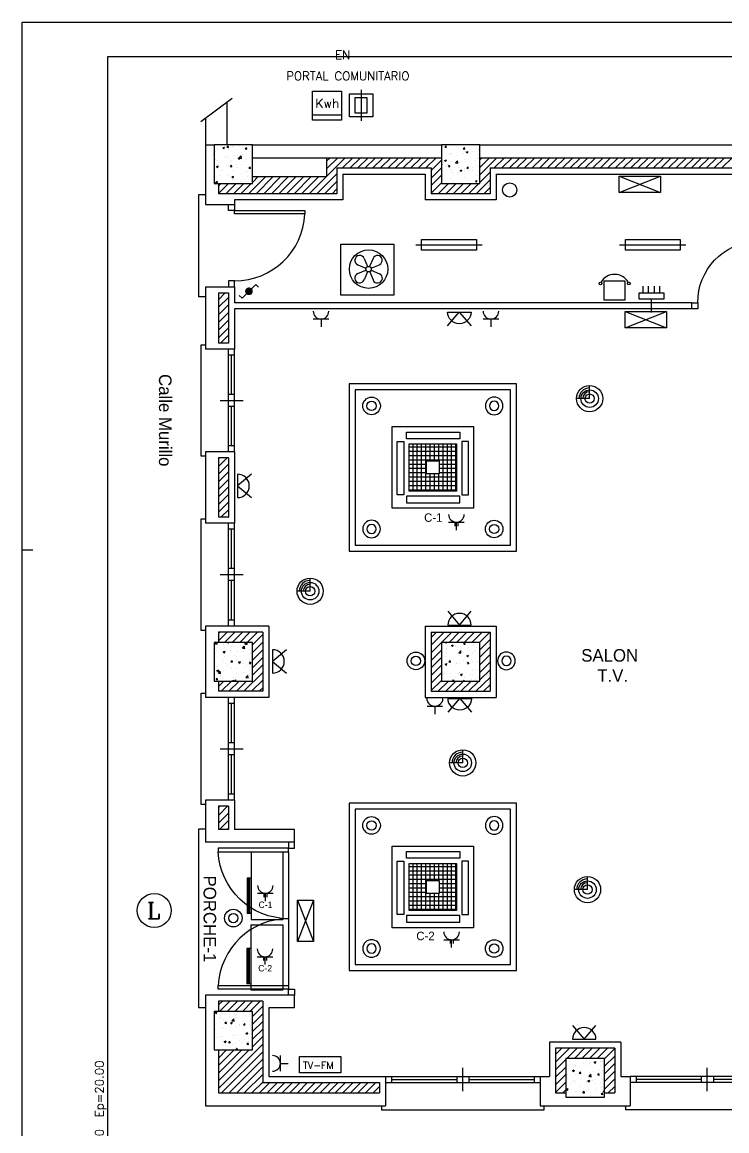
# Model space of a CAD drawing. Extents: x 33.7 to 63.4, y -76.7 to 11.5.
# Drawn here: x 33.68 to 41.89, y -37.01 to -24.09 of the extents above; entities that cross this region are included whole.
import ezdxf
from ezdxf.enums import TextEntityAlignment as Align

# ---------------------------------------------------------------- set-up
doc = ezdxf.new("R2010")
doc.units = 0
doc.header["$LTSCALE"] = 0.375
doc.layers.get('0').update_dxf_attribs({"linetype": 'CONTINUOUS'})
for name, color, linetype in [('AUX', 7, 'CONTINUOUS'), ('CARPINTERIA', 44, 'CONTINUOUS'), ('ESCAYOLA', 2, 'CONTINUOUS'), ('FORMATO', 3, 'CONTINUOUS'), ('INSONORIZACION', 43, 'CONTINUOUS'), ('MUROS', 3, 'CONTINUOUS'), ('PILARES', 2, 'CONTINUOUS'), ('TEXTOS', 2, 'CONTINUOUS')]:
    doc.layers.add(name, color=color, linetype=linetype)
doc.styles.add('ESTANDAR', font='txt')
doc.styles.add('ROMANC8', font='romanc8')
doc.styles.add('SANSSERIF', font='UNIV.SHX')
doc.styles.add('SIMPLEX', font='SIMPLEX', dxfattribs={"width": 0.75, "height": 9.162601})
doc.styles.get("Standard").update_dxf_attribs({"font": 'simplex', "height": 0.1})

# ---------------------------------------------------------------- blocks, each defined once
blk = doc.blocks.new('*X30')
at = {"color": 0}
for p, q in [((151.018, 140.853), (151.438, 141.273)), ((151.219, 141.142), (151.349, 141.273)), ((151.219, 141.231), (151.261, 141.273)), ((151.406, 141.153), (151.526, 141.273)), ((151.495, 141.153), (151.615, 141.273)), ((151.583, 141.153), (151.703, 141.273)), ((151.671, 141.153), (151.791, 141.273)), ((151.76, 141.153), (151.88, 141.273)), ((151.848, 141.153), (151.968, 141.273)), ((151.937, 141.153), (152.057, 141.273)), ((152.025, 141.153), (152.145, 141.273)), ((152.113, 141.153), (152.233, 141.273)), ((152.202, 141.153), (152.322, 141.273)), ((152.29, 141.153), (152.41, 141.273)), ((152.378, 141.153), (152.498, 141.273)), ((152.439, 141.125), (152.559, 141.245)), ((153.009, 141.076), (153.206, 141.273)), ((153.009, 141.164), (153.117, 141.273)), ((153.009, 141.253), (153.029, 141.273)), ((153.174, 141.153), (153.294, 141.273)), ((153.262, 141.153), (153.382, 141.273)), ((153.351, 141.153), (153.471, 141.273)), ((153.439, 141.153), (153.559, 141.273)), ((153.527, 141.153), (153.647, 141.273)), ((153.616, 141.153), (153.736, 141.273)), ((153.704, 141.153), (153.824, 141.273)), ((153.793, 141.153), (153.913, 141.273)), ((153.881, 141.153), (154.001, 141.273)), ((153.969, 141.153), (154.089, 141.273)), ((154.058, 141.153), (154.178, 141.273)), ((154.146, 141.153), (154.266, 141.273)), ((154.235, 141.153), (154.355, 141.273)), ((154.323, 141.153), (154.443, 141.273)), ((154.411, 141.153), (154.531, 141.273)), ((154.5, 141.153), (154.62, 141.273)), ((154.588, 141.153), (154.708, 141.273)), ((154.677, 141.153), (154.797, 141.273)), ((154.765, 141.153), (154.885, 141.273)), ((154.853, 141.153), (154.973, 141.273)), ((154.942, 141.153), (155.062, 141.273)), ((155.03, 141.153), (155.15, 141.273)), ((155.118, 141.153), (155.238, 141.273)), ((155.207, 141.153), (155.327, 141.273)), ((155.295, 141.153), (155.415, 141.273)), ((155.384, 141.153), (155.504, 141.273)), ((155.472, 141.153), (155.592, 141.273)), ((155.56, 141.153), (155.68, 141.273)), ((155.649, 141.153), (155.769, 141.273)), ((155.737, 141.153), (155.857, 141.273)), ((155.826, 141.153), (155.946, 141.273)), ((152.439, 141.036), (152.559, 141.156)), ((150.311, 140.853), (150.511, 141.053)), ((150.359, 140.989), (150.422, 141.053)), ((150.399, 140.853), (150.599, 141.053)), ((150.487, 140.853), (150.687, 141.053)), ((150.576, 140.853), (150.776, 141.053)), ((150.664, 140.853), (150.864, 141.053)), ((150.753, 140.853), (150.953, 141.053)), ((150.841, 140.853), (151.041, 141.053)), ((150.929, 140.853), (151.129, 141.053)), ((151.106, 140.853), (151.339, 141.085)), ((151.195, 140.853), (151.339, 140.997)), ((152.439, 140.948), (152.559, 141.068)), ((152.962, 140.853), (153.129, 141.019)), ((153.009, 140.988), (153.129, 141.108)), ((149.959, 140.855), (150.077, 140.973)), ((149.959, 140.943), (149.989, 140.973)), ((150.046, 140.853), (150.166, 140.973)), ((150.134, 140.853), (150.254, 140.973)), ((150.222, 140.853), (150.342, 140.973)), ((151.283, 140.853), (151.339, 140.909)), ((152.439, 140.86), (152.559, 140.98)), ((152.52, 140.853), (152.64, 140.973)), ((152.609, 140.853), (152.729, 140.973)), ((152.697, 140.853), (152.817, 140.973)), ((152.786, 140.853), (152.906, 140.973)), ((152.874, 140.853), (152.994, 140.973)), ((153.051, 140.853), (153.129, 140.931))]:
    blk.add_line(p, q, dxfattribs=at)
blk = doc.blocks.new('*X29')
at = {"color": 0}
for p, q in [((149.959, 139.617), (150.039, 139.698)), ((149.959, 139.529), (150.079, 139.649)), ((149.959, 139.44), (150.079, 139.56)), ((149.959, 139.352), (150.079, 139.472)), ((149.959, 139.264), (150.079, 139.384)), ((149.959, 139.175), (150.079, 139.295)), ((149.985, 139.113), (150.079, 139.207)), ((150.073, 139.113), (150.079, 139.118)), ((149.959, 137.673), (150.059, 137.773)), ((149.959, 137.761), (149.971, 137.773)), ((149.959, 137.584), (150.079, 137.704)), ((149.959, 137.496), (150.079, 137.616)), ((149.959, 137.407), (150.079, 137.527)), ((149.959, 137.319), (150.079, 137.439)), ((149.959, 137.231), (150.079, 137.351)), ((149.959, 137.142), (150.079, 137.262)), ((149.988, 137.083), (150.079, 137.174)), ((150.076, 137.083), (150.079, 137.085)), ((149.959, 135.64), (150.062, 135.743)), ((149.959, 135.728), (149.974, 135.743)), ((150.03, 135.623), (150.15, 135.743)), ((150.119, 135.623), (150.239, 135.743)), ((150.207, 135.623), (150.327, 135.743)), ((150.296, 135.623), (150.416, 135.743)), ((150.359, 135.598), (150.479, 135.718)), ((150.359, 135.509), (150.479, 135.629)), ((150.359, 135.421), (150.479, 135.541)), ((150.359, 135.332), (150.479, 135.452)), ((150.359, 135.244), (150.479, 135.364)), ((149.959, 135.109), (150.022, 135.173)), ((149.991, 135.053), (150.111, 135.173)), ((150.079, 135.053), (150.199, 135.173)), ((150.168, 135.053), (150.288, 135.173)), ((150.256, 135.053), (150.479, 135.276)), ((150.344, 135.053), (150.479, 135.187)), ((150.433, 135.053), (150.479, 135.099)), ((149.959, 133.607), (150.065, 133.713)), ((149.959, 133.695), (149.977, 133.713)), ((149.959, 133.518), (150.079, 133.638)), ((149.972, 133.443), (150.079, 133.55)), ((150.06, 133.443), (150.079, 133.462)), ((149.959, 131.397), (150.005, 131.443)), ((149.973, 131.323), (150.093, 131.443)), ((150.061, 131.323), (150.181, 131.443)), ((150.15, 131.323), (150.27, 131.443)), ((150.238, 131.323), (150.358, 131.443)), ((150.327, 131.323), (150.447, 131.443)), ((150.359, 131.267), (150.479, 131.387)), ((150.359, 131.178), (150.479, 131.298)), ((150.359, 131.09), (150.479, 131.21)), ((150.359, 131.001), (150.479, 131.121)), ((149.959, 130.425), (150.479, 130.945)), ((150.359, 130.913), (150.479, 131.033)), ((149.959, 130.513), (150.319, 130.873)), ((149.959, 130.601), (150.23, 130.873)), ((149.959, 130.69), (150.142, 130.873)), ((149.959, 130.778), (150.053, 130.873)), ((149.959, 130.867), (149.965, 130.873)), ((149.995, 130.373), (150.479, 130.856)), ((153.889, 130.819), (153.962, 130.893)), ((153.889, 130.731), (154.051, 130.893)), ((154.019, 130.773), (154.139, 130.893)), ((154.108, 130.773), (154.228, 130.893)), ((154.196, 130.773), (154.316, 130.893)), ((154.284, 130.773), (154.404, 130.893)), ((154.373, 130.773), (154.493, 130.893)), ((154.459, 130.77), (154.579, 130.89)), ((154.459, 130.682), (154.579, 130.802)), ((150.084, 130.373), (150.479, 130.768)), ((150.172, 130.373), (150.479, 130.68)), ((153.889, 130.642), (154.009, 130.762)), ((153.889, 130.554), (154.009, 130.674)), ((154.459, 130.594), (154.579, 130.714)), ((150.261, 130.373), (150.479, 130.591)), ((153.889, 130.466), (154.009, 130.586)), ((154.459, 130.505), (154.579, 130.625)), ((154.459, 130.417), (154.579, 130.537)), ((150.349, 130.373), (150.479, 130.503)), ((150.437, 130.373), (150.557, 130.493)), ((150.526, 130.373), (150.646, 130.493)), ((150.614, 130.373), (150.734, 130.493)), ((150.702, 130.373), (150.822, 130.493)), ((150.791, 130.373), (150.911, 130.493)), ((150.879, 130.373), (150.999, 130.493)), ((150.968, 130.373), (151.088, 130.493)), ((151.056, 130.373), (151.176, 130.493)), ((151.144, 130.373), (151.264, 130.493)), ((151.233, 130.373), (151.353, 130.493)), ((151.321, 130.373), (151.441, 130.493)), ((151.41, 130.373), (151.53, 130.493)), ((151.498, 130.373), (151.618, 130.493)), ((151.586, 130.373), (151.706, 130.493)), ((151.675, 130.373), (151.795, 130.493)), ((151.763, 130.373), (151.839, 130.449)), ((153.889, 130.377), (154.009, 130.497)), ((153.973, 130.373), (154.009, 130.409)), ((154.503, 130.373), (154.579, 130.448))]:
    blk.add_line(p, q, dxfattribs=at)
blk = doc.blocks.new('$HO08200007N')
at = {"color": 0}
for p, q in [((0.07, 0), (0.07, 0.82)), ((0.07, 0.82), (0.11, 0.82)), ((0.11, 0.82), (0.11, 0)), ((0, 0), (0.07, 0)), ((0.07, 0), (0.07, -0.07)), ((0.11, 0), (0.07, 0)), ((0.07, -0.07), (0, -0.07))]:
    blk.add_line(p, q, dxfattribs=at)
blk.add_arc((0.068, -0.001), 0.822, 0.0525, 87.0833, dxfattribs=at)
blk = doc.blocks.new('$D108200007N08215000N')
at = {"color": 0}
for p, q in [((0, 0.15), (0, 0.15)), ((1.78, 0.15), (1.78, 0.15)), ((0, 0), (0, 0)), ((1.78, 0), (1.78, 0))]:
    blk.add_line(p, q, dxfattribs=at)
at = {"color": 0, "invisible_edges": 15}
blk.add_3dface([(0, 0), (1.78, 0), (1.78, 0.15), (0, 0.15)], dxfattribs=at)
at = {"color": 0}
blk.add_blockref('$HO08200007N', (0, 0.15), dxfattribs=at)
at = {"color": 0, "xscale": -1}
blk.add_blockref('$HO08200007N', (1.78, 0.15), dxfattribs=at)
blk = doc.blocks.new('*X19')
at = {"color": 0}
for p, q in [((149.945, 141.382), (149.945, 141.382)), ((150.009, 141.387), (150.03, 141.395)), ((150.009, 141.387), (150.024, 141.376)), ((150.024, 141.376), (150.03, 141.394)), ((150.057, 141.395), (150.071, 141.412)), ((150.057, 141.395), (150.075, 141.393)), ((150.075, 141.393), (150.071, 141.412)), ((150.122, 141.402), (150.122, 141.402)), ((150.135, 141.407), (150.135, 141.407)), ((150.21, 141.416), (150.21, 141.416)), ((150.235, 141.391), (150.235, 141.391)), ((150.272, 141.376), (150.287, 141.393)), ((150.272, 141.376), (150.29, 141.374)), ((150.29, 141.374), (150.287, 141.393)), ((152.597, 141.395), (152.612, 141.412)), ((152.597, 141.395), (152.615, 141.393)), ((152.615, 141.393), (152.612, 141.412)), ((152.621, 141.41), (152.621, 141.41)), ((152.813, 141.376), (152.827, 141.393)), ((152.813, 141.376), (152.83, 141.374)), ((152.831, 141.374), (152.827, 141.393)), ((149.909, 141.315), (149.909, 141.317)), ((149.909, 141.315), (149.909, 141.315)), ((149.922, 141.248), (149.922, 141.248)), ((149.925, 141.348), (149.925, 141.348)), ((149.943, 141.245), (149.943, 141.245)), ((149.947, 141.372), (149.947, 141.372)), ((150.04, 141.279), (150.04, 141.279)), ((150.056, 141.288), (150.056, 141.288)), ((150.078, 141.27), (150.078, 141.27)), ((150.081, 141.37), (150.081, 141.37)), ((150.131, 141.298), (150.131, 141.298)), ((150.188, 141.266), (150.209, 141.274)), ((150.188, 141.266), (150.203, 141.256)), ((150.2, 141.272), (150.2, 141.272)), ((150.202, 141.269), (150.226, 141.294)), ((150.202, 141.269), (150.229, 141.265)), ((150.203, 141.256), (150.209, 141.274)), ((150.229, 141.265), (150.226, 141.293)), ((150.232, 141.291), (150.232, 141.291)), ((150.245, 141.313), (150.245, 141.313)), ((150.284, 141.253), (150.284, 141.253)), ((152.596, 141.242), (152.617, 141.25)), ((152.611, 141.232), (152.617, 141.25)), ((152.655, 141.307), (152.655, 141.307)), ((152.66, 141.324), (152.66, 141.324)), ((152.679, 141.325), (152.679, 141.325)), ((152.733, 141.293), (152.733, 141.293)), ((152.82, 141.317), (152.82, 141.317)), ((152.831, 141.248), (152.831, 141.248)), ((152.835, 141.348), (152.835, 141.348)), ((152.845, 141.332), (152.845, 141.332)), ((152.848, 141.339), (152.869, 141.347)), ((152.848, 141.339), (152.863, 141.329)), ((152.863, 141.329), (152.869, 141.347)), ((152.908, 141.323), (152.908, 141.323)), ((152.92, 141.341), (152.92, 141.341)), ((152.979, 141.258), (152.979, 141.258)), ((152.981, 141.31), (152.981, 141.31)), ((152.985, 141.269), (152.985, 141.269)), ((152.989, 141.369), (152.989, 141.369)), ((149.918, 141.148), (149.918, 141.148)), ((149.934, 141.193), (149.934, 141.193)), ((149.936, 141.169), (149.957, 141.177)), ((149.936, 141.169), (149.951, 141.159)), ((149.951, 141.159), (149.957, 141.177)), ((149.977, 141.17), (149.977, 141.17)), ((149.98, 141.126), (149.98, 141.126)), ((150.006, 141.127), (150.006, 141.127)), ((150.052, 141.18), (150.052, 141.18)), ((150.074, 141.17), (150.074, 141.17)), ((150.098, 141.169), (150.113, 141.186)), ((150.098, 141.169), (150.116, 141.168)), ((150.103, 141.239), (150.103, 141.239)), ((150.109, 141.223), (150.109, 141.223)), ((150.117, 141.167), (150.113, 141.186)), ((150.14, 141.12), (150.14, 141.12)), ((150.166, 141.195), (150.166, 141.195)), ((150.181, 141.157), (150.181, 141.157)), ((150.228, 141.191), (150.228, 141.191)), ((150.263, 141.232), (150.263, 141.232)), ((150.314, 141.15), (150.328, 141.168)), ((150.314, 141.15), (150.332, 141.149)), ((150.332, 141.149), (150.328, 141.167)), ((150.355, 141.22), (150.355, 141.22)), ((150.356, 141.187), (150.356, 141.187)), ((152.576, 141.188), (152.576, 141.188)), ((152.596, 141.242), (152.611, 141.232)), ((152.602, 141.171), (152.602, 141.171)), ((152.63, 141.197), (152.63, 141.197)), ((152.639, 141.169), (152.653, 141.186)), ((152.639, 141.169), (152.657, 141.167)), ((152.657, 141.167), (152.654, 141.186)), ((152.665, 141.13), (152.665, 141.13)), ((152.672, 141.125), (152.672, 141.125)), ((152.676, 141.225), (152.676, 141.225)), ((152.724, 141.214), (152.747, 141.238)), ((152.724, 141.214), (152.75, 141.21)), ((152.751, 141.21), (152.747, 141.238)), ((152.762, 141.164), (152.762, 141.164)), ((152.766, 141.213), (152.766, 141.213)), ((152.775, 141.122), (152.796, 141.13)), ((152.775, 141.122), (152.79, 141.112)), ((152.79, 141.111), (152.796, 141.13)), ((152.805, 141.227), (152.805, 141.227)), ((152.825, 141.124), (152.825, 141.124)), ((152.828, 141.148), (152.828, 141.148)), ((152.841, 141.223), (152.841, 141.223)), ((152.854, 141.15), (152.869, 141.167)), ((152.854, 141.15), (152.872, 141.148)), ((152.872, 141.148), (152.869, 141.167)), ((152.876, 141.12), (152.876, 141.12)), ((152.919, 141.122), (152.919, 141.122)), ((152.922, 141.157), (152.922, 141.157)), ((152.955, 141.238), (152.955, 141.238)), ((152.982, 141.169), (152.982, 141.169)), ((152.985, 141.117), (152.985, 141.117)), ((149.915, 141.048), (149.915, 141.048)), ((149.922, 140.977), (149.945, 141.001)), ((149.949, 140.973), (149.945, 141.001)), ((149.946, 140.992), (149.946, 140.992)), ((149.973, 141.061), (149.973, 141.061)), ((150.07, 141.07), (150.07, 141.07)), ((150.087, 141.076), (150.087, 141.076)), ((150.115, 141.048), (150.136, 141.056)), ((150.115, 141.048), (150.13, 141.038)), ((150.121, 141.022), (150.121, 141.022)), ((150.13, 141.038), (150.136, 141.056)), ((150.221, 140.992), (150.221, 140.992)), ((150.224, 141.092), (150.224, 141.092)), ((150.273, 140.993), (150.273, 140.993)), ((150.276, 141.101), (150.276, 141.101)), ((150.296, 141.052), (150.296, 141.052)), ((150.3, 141.113), (150.3, 141.113)), ((150.351, 141.111), (150.351, 141.111)), ((152.569, 141.062), (152.569, 141.062)), ((152.668, 141.025), (152.668, 141.025)), ((152.683, 140.987), (152.683, 140.987)), ((152.687, 141.095), (152.687, 141.095)), ((152.702, 141.011), (152.702, 141.011)), ((152.744, 141.092), (152.744, 141.092)), ((152.762, 141.105), (152.762, 141.105)), ((152.797, 141.001), (152.797, 141.001)), ((152.824, 141.048), (152.824, 141.048)), ((152.862, 141.005), (152.862, 141.005)), ((152.954, 141.001), (152.975, 141.009)), ((152.954, 141.001), (152.969, 140.991)), ((152.969, 140.991), (152.975, 141.009)), ((152.978, 141.069), (152.978, 141.069)), ((152.986, 141.026), (152.986, 141.026)), ((149.921, 140.973), (149.921, 140.973)), ((149.922, 140.977), (149.947, 140.973)), ((149.934, 140.973), (149.939, 140.98)), ((149.941, 140.973), (149.94, 140.979)), ((150.197, 140.983), (150.197, 140.983)), ((152.608, 140.977), (152.608, 140.977)), ((149.911, 131.316), (149.911, 131.316)), ((149.921, 131.308), (149.942, 131.316)), ((149.921, 131.308), (149.936, 131.298)), ((149.936, 131.298), (149.942, 131.316)), ((150.007, 131.298), (150.007, 131.298)), ((150.333, 131.31), (150.333, 131.31)), ((149.977, 131.24), (149.977, 131.24)), ((149.983, 131.25), (149.983, 131.25)), ((150.015, 131.224), (150.015, 131.224)), ((150.035, 131.184), (150.049, 131.201)), ((150.035, 131.184), (150.053, 131.182)), ((150.044, 131.179), (150.044, 131.179)), ((150.053, 131.182), (150.05, 131.201)), ((150.091, 131.255), (150.091, 131.255)), ((150.1, 131.187), (150.121, 131.195)), ((150.1, 131.187), (150.115, 131.177)), ((150.115, 131.211), (150.138, 131.235)), ((150.115, 131.211), (150.141, 131.207)), ((150.115, 131.177), (150.121, 131.195)), ((150.142, 131.207), (150.138, 131.235)), ((150.158, 131.28), (150.158, 131.28)), ((150.167, 131.291), (150.167, 131.291)), ((150.171, 131.246), (150.171, 131.246)), ((150.204, 131.172), (150.204, 131.172)), ((150.25, 131.165), (150.265, 131.182)), ((150.25, 131.165), (150.268, 131.164)), ((150.268, 131.163), (150.265, 131.182)), ((150.273, 131.175), (150.273, 131.175)), ((150.276, 131.172), (150.276, 131.172)), ((150.28, 131.28), (150.28, 131.28)), ((150.321, 131.168), (150.321, 131.168)), ((150.325, 131.267), (150.325, 131.267)), ((150.327, 131.284), (150.327, 131.284)), ((150.352, 131.284), (150.359, 131.286)), ((150.352, 131.284), (150.359, 131.28)), ((150.355, 131.29), (150.355, 131.29)), ((149.923, 131.115), (149.923, 131.115)), ((150.011, 131.124), (150.011, 131.124)), ((150.012, 131.137), (150.012, 131.137)), ((150.098, 131.145), (150.098, 131.145)), ((150.122, 131.043), (150.122, 131.043)), ((150.163, 131.047), (150.163, 131.047)), ((150.167, 131.146), (150.167, 131.146)), ((150.197, 131.053), (150.197, 131.053)), ((150.201, 131.162), (150.201, 131.162)), ((150.279, 131.066), (150.3, 131.075)), ((150.279, 131.066), (150.294, 131.056)), ((150.294, 131.056), (150.3, 131.074)), ((150.311, 131.068), (150.311, 131.068)), ((150.317, 131.068), (150.317, 131.068)), ((149.91, 130.936), (149.91, 130.936)), ((149.933, 131.018), (149.933, 131.018)), ((149.986, 131.025), (149.986, 131.025)), ((150.004, 130.924), (150.004, 130.924)), ((150.007, 131.024), (150.007, 131.024)), ((150.027, 130.97), (150.048, 130.978)), ((150.027, 130.97), (150.042, 130.96)), ((150.042, 130.96), (150.048, 130.978)), ((150.043, 130.925), (150.043, 130.925)), ((150.049, 130.985), (150.049, 130.985)), ((150.077, 130.958), (150.091, 130.976)), ((150.077, 130.958), (150.095, 130.957)), ((150.085, 130.966), (150.085, 130.966)), ((150.095, 130.957), (150.091, 130.975)), ((150.118, 130.935), (150.118, 130.935)), ((150.146, 131.019), (150.146, 131.019)), ((150.16, 130.947), (150.16, 130.947)), ((150.209, 130.978), (150.209, 130.978)), ((150.232, 130.95), (150.232, 130.95)), ((150.26, 130.996), (150.26, 130.996)), ((150.292, 130.939), (150.306, 130.957)), ((150.292, 130.939), (150.31, 130.938)), ((150.306, 131.012), (150.306, 131.012)), ((150.31, 130.938), (150.306, 130.957)), ((150.314, 130.968), (150.314, 130.968)), ((150.332, 130.93), (150.332, 130.93)), ((150.157, 130.9), (150.157, 130.9)), ((150.158, 130.873), (150.178, 130.894)), ((150.18, 130.873), (150.178, 130.893)), ((154.029, 130.694), (154.029, 130.694)), ((154.09, 130.697), (154.09, 130.697)), ((154.104, 130.704), (154.104, 130.704)), ((154.119, 130.696), (154.119, 130.696)), ((154.127, 130.691), (154.127, 130.691)), ((154.218, 130.719), (154.218, 130.719)), ((154.25, 130.69), (154.25, 130.69)), ((154.283, 130.713), (154.283, 130.713)), ((154.294, 130.726), (154.294, 130.726)), ((154.339, 130.729), (154.36, 130.737)), ((154.339, 130.729), (154.353, 130.719)), ((154.354, 130.719), (154.36, 130.737)), ((154.407, 130.744), (154.407, 130.744)), ((154.41, 130.683), (154.41, 130.683)), ((154.437, 130.734), (154.437, 130.734)), ((154.025, 130.586), (154.025, 130.586)), ((154.031, 130.544), (154.031, 130.544)), ((154.086, 130.633), (154.107, 130.641)), ((154.086, 130.633), (154.101, 130.623)), ((154.101, 130.622), (154.108, 130.641)), ((154.123, 130.591), (154.123, 130.591)), ((154.139, 130.601), (154.139, 130.601)), ((154.165, 130.601), (154.18, 130.618)), ((154.165, 130.601), (154.183, 130.599)), ((154.183, 130.599), (154.18, 130.618)), ((154.191, 130.537), (154.191, 130.537)), ((154.266, 130.512), (154.287, 130.52)), ((154.277, 130.566), (154.3, 130.59)), ((154.277, 130.566), (154.304, 130.561)), ((154.279, 130.613), (154.279, 130.613)), ((154.281, 130.502), (154.287, 130.52)), ((154.282, 130.547), (154.282, 130.547)), ((154.304, 130.561), (154.3, 130.59)), ((154.325, 130.517), (154.325, 130.517)), ((154.328, 130.626), (154.328, 130.626)), ((154.352, 130.53), (154.352, 130.53)), ((154.38, 130.582), (154.395, 130.599)), ((154.38, 130.582), (154.398, 130.58)), ((154.398, 130.58), (154.395, 130.599)), ((154.404, 130.636), (154.404, 130.636)), ((154.43, 130.535), (154.43, 130.535)), ((154.433, 130.634), (154.433, 130.634)), ((154.438, 130.532), (154.438, 130.532)), ((154.457, 130.577), (154.457, 130.577)), ((154.01, 130.392), (154.009, 130.398)), ((154.009, 130.392), (154.009, 130.392)), ((154.013, 130.415), (154.034, 130.423)), ((154.013, 130.415), (154.028, 130.405)), ((154.028, 130.405), (154.035, 130.423)), ((154.06, 130.482), (154.06, 130.482)), ((154.095, 130.503), (154.095, 130.503)), ((154.107, 130.517), (154.107, 130.517)), ((154.116, 130.391), (154.116, 130.391)), ((154.12, 130.491), (154.12, 130.491)), ((154.171, 130.389), (154.171, 130.389)), ((154.179, 130.451), (154.179, 130.451)), ((154.207, 130.375), (154.221, 130.392)), ((154.225, 130.373), (154.221, 130.392)), ((154.246, 130.399), (154.246, 130.399)), ((154.249, 130.507), (154.249, 130.507)), ((154.255, 130.497), (154.255, 130.497)), ((154.266, 130.512), (154.28, 130.502)), ((154.272, 130.414), (154.272, 130.414)), ((154.276, 130.513), (154.276, 130.513)), ((154.353, 130.481), (154.353, 130.481)), ((154.359, 130.414), (154.359, 130.414)), ((154.415, 130.49), (154.415, 130.49)), ((154.426, 130.435), (154.426, 130.435)), ((154.445, 130.391), (154.459, 130.396)), ((154.445, 130.391), (154.459, 130.382)), ((154.132, 130.384), (154.132, 130.384)), ((154.207, 130.375), (154.225, 130.373)), ((154.292, 130.378), (154.292, 130.378)), ((154.293, 130.346), (154.293, 130.346)), ((154.422, 130.356), (154.436, 130.373)), ((154.422, 130.356), (154.44, 130.355)), ((154.422, 130.335), (154.422, 130.335)), ((154.44, 130.354), (154.436, 130.373)), ((154.452, 130.371), (154.452, 130.371))]:
    blk.add_line(p, q, dxfattribs=at)
blk = doc.blocks.new('$HV090000')
at = {"color": 0}
for p, q in [((0, 0.07), (0.9, 0.07)), ((0, 0), (0.9, 0)), ((0.07, 0), (0.07, 0.07)), ((0.07, 0.035), (0.83, 0.035)), ((0.83, 0), (0.83, 0.07))]:
    blk.add_line(p, q, dxfattribs=at)
blk = doc.blocks.new('$V1090000180000340002S')
at = {"color": 0}
for p, q in [((-0.05, 0.34), (-0.05, 0.39)), ((-0.05, 0.39), (1.85, 0.39)), ((1.85, 0.39), (1.85, 0.34)), ((0, 0.34), (0, 0.34)), ((1.8, 0.34), (1.8, 0.34)), ((0.9, 0.17), (0.9, -0.1))]:
    blk.add_line(p, q, dxfattribs=at)
at = {"color": 0, "invisible_edges": 15}
blk.add_3dface([(0, 0), (1.8, 0), (1.8, 0.34), (0, 0.34)], dxfattribs=at)
at = {"color": 0}
for p in [(0, 0), (0.9, 0)]:
    blk.add_blockref('$HV090000', p, dxfattribs=at)
blk = doc.blocks.new('*X18')
at = {"color": 0}
for p, q in [((152.604, 135.622), (152.605, 135.623)), ((152.604, 135.622), (152.622, 135.62)), ((152.622, 135.62), (152.621, 135.623)), ((152.633, 135.583), (152.633, 135.583)), ((152.674, 135.587), (152.695, 135.595)), ((152.674, 135.587), (152.689, 135.577)), ((152.689, 135.577), (152.695, 135.595)), ((152.718, 135.572), (152.718, 135.572)), ((152.719, 135.595), (152.719, 135.595)), ((152.777, 135.576), (152.777, 135.576)), ((152.819, 135.603), (152.833, 135.62)), ((152.819, 135.603), (152.837, 135.601)), ((152.822, 135.608), (152.822, 135.608)), ((152.837, 135.601), (152.833, 135.62)), ((152.878, 135.565), (152.878, 135.565)), ((152.897, 135.618), (152.897, 135.618)), ((152.929, 135.595), (152.929, 135.595)), ((152.966, 135.559), (152.966, 135.559)), ((152.616, 135.499), (152.616, 135.499)), ((152.62, 135.455), (152.62, 135.455)), ((152.621, 135.538), (152.621, 135.538)), ((152.623, 135.555), (152.623, 135.555)), ((152.743, 135.49), (152.743, 135.49)), ((152.76, 135.501), (152.783, 135.525)), ((152.76, 135.501), (152.786, 135.497)), ((152.774, 135.476), (152.774, 135.476)), ((152.781, 135.531), (152.781, 135.531)), ((152.786, 135.497), (152.783, 135.525)), ((152.791, 135.529), (152.791, 135.529)), ((152.818, 135.5), (152.818, 135.5)), ((152.853, 135.466), (152.874, 135.474)), ((152.853, 135.466), (152.868, 135.456)), ((152.868, 135.456), (152.875, 135.474)), ((152.925, 135.496), (152.925, 135.496)), ((152.932, 135.515), (152.932, 135.515)), ((152.941, 135.525), (152.941, 135.525)), ((152.601, 135.369), (152.622, 135.377)), ((152.601, 135.369), (152.616, 135.359)), ((152.616, 135.359), (152.622, 135.377)), ((152.616, 135.355), (152.616, 135.355)), ((152.645, 135.396), (152.66, 135.413)), ((152.645, 135.396), (152.663, 135.394)), ((152.658, 135.419), (152.658, 135.419)), ((152.663, 135.394), (152.66, 135.413)), ((152.664, 135.371), (152.664, 135.371)), ((152.731, 135.394), (152.731, 135.394)), ((152.739, 135.381), (152.739, 135.381)), ((152.77, 135.377), (152.77, 135.377)), ((152.819, 135.412), (152.819, 135.412)), ((152.853, 135.396), (152.853, 135.396)), ((152.861, 135.377), (152.875, 135.394)), ((152.861, 135.377), (152.878, 135.376)), ((152.879, 135.375), (152.875, 135.394)), ((152.906, 135.424), (152.906, 135.424)), ((152.922, 135.396), (152.922, 135.396)), ((152.963, 135.303), (152.963, 135.303)), ((152.979, 135.406), (152.979, 135.406)), ((152.585, 135.253), (152.585, 135.253)), ((152.6, 135.266), (152.6, 135.266)), ((152.612, 135.256), (152.612, 135.256)), ((152.66, 135.263), (152.66, 135.263)), ((152.663, 135.226), (152.663, 135.226)), ((152.689, 135.173), (152.701, 135.187)), ((152.704, 135.173), (152.702, 135.187)), ((152.718, 135.215), (152.718, 135.215)), ((152.76, 135.259), (152.76, 135.259)), ((152.763, 135.177), (152.763, 135.177)), ((152.766, 135.277), (152.766, 135.277)), ((152.774, 135.278), (152.774, 135.278)), ((152.78, 135.249), (152.801, 135.257)), ((152.78, 135.249), (152.795, 135.238)), ((152.795, 135.238), (152.802, 135.256)), ((152.813, 135.173), (152.823, 135.183)), ((152.823, 135.219), (152.823, 135.219)), ((152.824, 135.173), (152.823, 135.183)), ((152.885, 135.185), (152.885, 135.185)), ((152.893, 135.245), (152.893, 135.245)), ((152.914, 135.196), (152.914, 135.196)), ((152.918, 135.296), (152.918, 135.296)), ((152.92, 135.252), (152.92, 135.252)), ((152.96, 135.195), (152.96, 135.195)), ((152.965, 135.179), (152.965, 135.179)), ((152.983, 135.212), (152.983, 135.212))]:
    blk.add_line(p, q, dxfattribs=at)
blk = doc.blocks.new('*X16')
at = {"color": 0}
for p, q in [((166.439, 135.591), (166.591, 135.743)), ((166.439, 135.679), (166.502, 135.743)), ((166.559, 135.623), (166.679, 135.743)), ((166.647, 135.623), (166.767, 135.743)), ((166.736, 135.623), (166.856, 135.743)), ((166.824, 135.623), (166.944, 135.743)), ((166.913, 135.623), (167.033, 135.743)), ((167.001, 135.623), (167.121, 135.743)), ((166.439, 135.503), (166.559, 135.623)), ((167.009, 135.542), (167.129, 135.662)), ((167.009, 135.454), (167.129, 135.574)), ((166.439, 135.414), (166.559, 135.534)), ((166.439, 135.326), (166.559, 135.446)), ((167.009, 135.365), (167.129, 135.485)), ((166.439, 135.237), (166.559, 135.357)), ((167.009, 135.277), (167.129, 135.397)), ((167.009, 135.189), (167.129, 135.309)), ((166.439, 135.149), (166.559, 135.269)), ((166.439, 135.061), (166.559, 135.181)), ((166.519, 135.053), (166.639, 135.173)), ((166.608, 135.053), (166.728, 135.173)), ((166.696, 135.053), (166.816, 135.173)), ((166.785, 135.053), (166.905, 135.173)), ((166.873, 135.053), (166.993, 135.173)), ((166.961, 135.053), (167.129, 135.22)), ((167.05, 135.053), (167.129, 135.132))]:
    blk.add_line(p, q, dxfattribs=at)
blk = doc.blocks.new('$HV060000')
at = {"color": 0}
for p, q in [((0, 0.07), (0.6, 0.07)), ((0, 0), (0.6, 0)), ((0.07, 0), (0.07, 0.07)), ((0.07, 0.035), (0.53, 0.035)), ((0.53, 0), (0.53, 0.07))]:
    blk.add_line(p, q, dxfattribs=at)
blk = doc.blocks.new('$V1060000120000340002S')
at = {"color": 0}
for p, q in [((-0.05, 0.34), (-0.05, 0.39)), ((-0.05, 0.39), (1.25, 0.39)), ((1.25, 0.39), (1.25, 0.34)), ((0, 0.34), (0, 0.34)), ((1.2, 0.34), (1.2, 0.34)), ((0.6, 0.17), (0.6, -0.1))]:
    blk.add_line(p, q, dxfattribs=at)
at = {"color": 0, "invisible_edges": 15}
blk.add_3dface([(0, 0), (1.2, 0), (1.2, 0.34), (0, 0.34)], dxfattribs=at)
at = {"color": 0}
for p in [(0, 0), (0.6, 0)]:
    blk.add_blockref('$HV060000', p, dxfattribs=at)
blk = doc.blocks.new('*X17')
at = {"color": 0}
for p, q in [((149.918, 135.606), (149.934, 135.623)), ((149.918, 135.606), (149.945, 135.602)), ((149.945, 135.602), (149.942, 135.623)), ((150.024, 135.599), (150.024, 135.599)), ((150.033, 135.565), (150.033, 135.565)), ((150.063, 135.622), (150.064, 135.623)), ((150.063, 135.622), (150.081, 135.62)), ((150.081, 135.62), (150.081, 135.623)), ((150.108, 135.575), (150.108, 135.575)), ((150.175, 135.618), (150.175, 135.618)), ((150.222, 135.59), (150.222, 135.59)), ((150.238, 135.556), (150.261, 135.581)), ((150.265, 135.552), (150.261, 135.581)), ((150.267, 135.61), (150.288, 135.618)), ((150.267, 135.61), (150.282, 135.6)), ((150.278, 135.603), (150.293, 135.62)), ((150.278, 135.603), (150.296, 135.601)), ((150.282, 135.6), (150.288, 135.618)), ((150.296, 135.601), (150.293, 135.62)), ((149.921, 135.494), (149.921, 135.494)), ((149.936, 135.534), (149.936, 135.534)), ((149.954, 135.446), (149.954, 135.446)), ((149.993, 135.429), (149.993, 135.429)), ((150.015, 135.513), (150.036, 135.522)), ((150.015, 135.513), (150.029, 135.503)), ((150.02, 135.499), (150.02, 135.499)), ((150.029, 135.456), (150.029, 135.456)), ((150.03, 135.503), (150.036, 135.521)), ((150.096, 135.527), (150.096, 135.527)), ((150.096, 135.524), (150.096, 135.524)), ((150.143, 135.471), (150.143, 135.471)), ((150.168, 135.459), (150.168, 135.459)), ((150.172, 135.518), (150.172, 135.518)), ((150.238, 135.556), (150.265, 135.552)), ((150.256, 135.521), (150.256, 135.521)), ((150.271, 135.554), (150.271, 135.554)), ((150.324, 135.441), (150.324, 135.441)), ((150.327, 135.541), (150.327, 135.541)), ((150.333, 135.496), (150.333, 135.496)), ((150.343, 135.489), (150.343, 135.489)), ((149.941, 135.341), (149.941, 135.341)), ((149.942, 135.296), (149.963, 135.304)), ((149.951, 135.338), (149.951, 135.338)), ((149.957, 135.286), (149.963, 135.304)), ((150.013, 135.299), (150.013, 135.299)), ((150.016, 135.399), (150.016, 135.399)), ((150.038, 135.374), (150.038, 135.374)), ((150.064, 135.353), (150.064, 135.353)), ((150.101, 135.334), (150.101, 135.334)), ((150.105, 135.396), (150.119, 135.413)), ((150.105, 135.396), (150.123, 135.395)), ((150.107, 135.324), (150.107, 135.324)), ((150.123, 135.394), (150.119, 135.413)), ((150.164, 135.318), (150.164, 135.318)), ((150.168, 135.418), (150.168, 135.418)), ((150.194, 135.393), (150.215, 135.401)), ((150.194, 135.393), (150.209, 135.383)), ((150.198, 135.367), (150.198, 135.367)), ((150.209, 135.382), (150.215, 135.401)), ((150.254, 135.378), (150.254, 135.378)), ((150.261, 135.327), (150.261, 135.327)), ((150.282, 135.354), (150.282, 135.354)), ((150.32, 135.377), (150.334, 135.395)), ((150.32, 135.377), (150.338, 135.376)), ((150.32, 135.341), (150.32, 135.341)), ((150.329, 135.388), (150.329, 135.388)), ((150.338, 135.376), (150.335, 135.394)), ((150.358, 135.361), (150.358, 135.361)), ((149.931, 135.189), (149.946, 135.207)), ((149.931, 135.189), (149.949, 135.188)), ((149.932, 135.294), (149.932, 135.294)), ((149.942, 135.296), (149.956, 135.286)), ((149.949, 135.188), (149.946, 135.206)), ((149.958, 135.264), (149.981, 135.288)), ((149.958, 135.264), (149.984, 135.26)), ((149.978, 135.222), (149.978, 135.222)), ((149.984, 135.26), (149.981, 135.288)), ((149.985, 135.235), (149.985, 135.235)), ((150.009, 135.199), (150.009, 135.199)), ((150.121, 135.175), (150.142, 135.183)), ((150.121, 135.175), (150.124, 135.173)), ((150.138, 135.215), (150.138, 135.215)), ((150.138, 135.173), (150.142, 135.183)), ((150.149, 135.173), (150.161, 135.188)), ((150.161, 135.219), (150.161, 135.219)), ((150.164, 135.173), (150.161, 135.188)), ((150.175, 135.26), (150.175, 135.26)), ((150.25, 135.269), (150.25, 135.269)), ((150.27, 135.175), (150.27, 135.175)), ((150.278, 135.214), (150.301, 135.239)), ((150.278, 135.214), (150.304, 135.21)), ((150.298, 135.208), (150.298, 135.208)), ((150.305, 135.21), (150.301, 135.239)), ((150.317, 135.241), (150.317, 135.241))]:
    blk.add_line(p, q, dxfattribs=at)
blk = doc.blocks.new('$P108200007N34000N')
at = {"color": 0}
for p, q in [((0, 0.34), (0, 0.34)), ((0.96, 0.34), (0.89, 0.34)), ((0.89, 0.34), (0.89, 0.27)), ((0.89, 0.27), (0.96, 0.27)), ((0.96, 0.34), (0.96, 0.34)), ((0, 0), (0, 0)), ((0.96, 0), (0.96, 0))]:
    blk.add_line(p, q, dxfattribs=at)
at = {"color": 0, "invisible_edges": 15}
blk.add_3dface([(0, 0), (0.96, 0), (0.96, 0.34), (0, 0.34)], dxfattribs=at)
at = {"color": 0}
blk.add_blockref('$HO08200007N', (0, 0.34), dxfattribs=at)
blk = doc.blocks.new('$HO07200007N')
at = {"color": 0}
for p, q in [((0.07, 0), (0.07, 0.72)), ((0.07, 0.72), (0.11, 0.72)), ((0.11, 0.72), (0.11, 0)), ((0, 0), (0.07, 0)), ((0.07, 0), (0.07, -0.07)), ((0.11, 0), (0.07, 0)), ((0.07, -0.07), (0, -0.07))]:
    blk.add_line(p, q, dxfattribs=at)
blk.add_arc((0.068, -0.001), 0.722, 0.0689, 86.658, dxfattribs=at)
blk = doc.blocks.new('$P107200007N07000N')
at = {"color": 0}
for p, q in [((0, 0.07), (0, 0.07)), ((0, 0), (0, 0)), ((0.86, 0.07), (0.79, 0.07)), ((0.79, 0.07), (0.79, 0)), ((0.79, 0), (0.86, 0)), ((0.86, 0.07), (0.86, 0.07)), ((0.86, 0), (0.86, 0))]:
    blk.add_line(p, q, dxfattribs=at)
at = {"color": 0, "invisible_edges": 15}
blk.add_3dface([(0, 0), (0.86, 0), (0.86, 0.07), (0, 0.07)], dxfattribs=at)
at = {"color": 0}
blk.add_blockref('$HO07200007N', (0, 0.07), dxfattribs=at)
blk = doc.blocks.new('ELPLV')
at = {"linetype": 'Continuous'}
for radius in [0.205, 0.108]:
    blk.add_circle((0, 0), radius, dxfattribs=at)
blk = doc.blocks.new('ELLUA')
at = {"linetype": 'Continuous'}
for p, q in [((-0.273, 0.322), (0, 0)), ((0, 0), (0.273, 0.322)), ((-0.273, 0), (0.273, 0))]:
    blk.add_line(p, q, dxfattribs=at)
blk.add_arc((0, 0), 0.273, 0, 180, dxfattribs=at)
blk = doc.blocks.new('ELENC2')
at = {"linetype": 'Continuous'}
for p, q in [((-0.181818, 0.181818), (0.181818, 0.181818)), ((0, 0.181818), (0, 0))]:
    blk.add_line(p, q, dxfattribs=at)
blk.add_arc((0, 0.363636), 0.181818, 180, 0, dxfattribs=at)
blk = doc.blocks.new('ELENC4')
at = {"linetype": 'Continuous'}
for p, q in [((-0.182, 0.182), (0.182, 0.182)), ((-0.033, 0.185), (-0.033, 0.093)), ((0, 0), (0, 0.182)), ((0.033, 0.185), (0.033, 0.093))]:
    blk.add_line(p, q, dxfattribs=at)
blk.add_arc((0, 0.364), 0.182, 180, 0, dxfattribs=at)
blk = doc.blocks.new('ELLUF')
at = {"linetype": 'Continuous'}
for p, q in [((-0.482, -0.19), (-0.482, 0.19)), ((-0.482, 0.19), (0.482, 0.19)), ((-0.482, 0.19), (0.482, -0.19)), ((-0.482, -0.19), (0.482, 0.19)), ((0.482, 0.19), (0.482, -0.19)), ((0.482, -0.19), (-0.482, -0.19))]:
    blk.add_line(p, q, dxfattribs=at)
blk = doc.blocks.new('ELCG')
at = {"linetype": 'Continuous'}
for p, q in [((-0.196, 0.454), (-0.196, 0.615)), ((-0.071, 0.454), (-0.071, 0.615)), ((0.071, 0.454), (0.071, 0.615)), ((0.196, 0.454), (0.196, 0.615)), ((0, 0), (0, 0.323))]:
    blk.add_line(p, q, dxfattribs=at)
blk.add_lwpolyline([(-0.296, 0.454), (-0.296, 0.323), (0.296, 0.323), (0.296, 0.454)], close=True, dxfattribs=at)
blk = doc.blocks.new('ELFLU1')
at = {"linetype": 'Continuous'}
for p, q in [((-0.772, 0), (0.772, 0)), ((-0.638, -0.124), (-0.638, 0.124)), ((-0.638, 0.124), (0.638, 0.124)), ((0.638, 0.124), (0.638, -0.124)), ((0.638, -0.124), (-0.638, -0.124))]:
    blk.add_line(p, q, dxfattribs=at)
blk = doc.blocks.new('ELICO')
at = {"linetype": 'Continuous'}
for p, q in [((0.068, 0.068), (0.161, 0.161)), ((0.161, 0.161), (0.225, 0.096)), ((-0.161, -0.161), (-0.225, -0.096)), ((-0.068, -0.068), (-0.161, -0.161))]:
    blk.add_line(p, q, dxfattribs=at)
at = {"linetype": 'Continuous', "const_width": 0.09}
blk.add_lwpolyline([(-0.045, 0, 1), (0.045, 0, 1)], format="xyb", close=True, dxfattribs=at)
blk = doc.blocks.new('ELTVFM')
at = {"linetype": 'Continuous'}
for p, q in [((-0.482, -0.38), (-0.482, 0)), ((-0.482, 0), (0.482, 0)), ((0.482, 0), (0.482, -0.38)), ((0.482, -0.38), (-0.482, -0.38))]:
    blk.add_line(p, q, dxfattribs=at)
at = {"linetype": 'Continuous', "style": 'SIMPLEX'}
blk.add_text('TV-FM', height=0.1636, dxfattribs=at).set_placement((-0.401, -0.283))
blk = doc.blocks.new('ELCONT')
at = {"linetype": 'Continuous'}
for p, q in [((-0.338, -0.114), (-0.338, 0.561)), ((-0.338, 0.561), (0.338, 0.561)), ((0.338, 0.561), (0.338, -0.114)), ((0.338, 0), (-0.338, 0)), ((0.338, -0.114), (-0.338, -0.114))]:
    blk.add_line(p, q, dxfattribs=at)
at = {"linetype": 'Continuous', "style": 'SIMPLEX'}
blk.add_text('Kwh', height=0.2093, dxfattribs=at).set_placement((-0.268, 0.173))
blk = doc.blocks.new('ELCGP')
at = {"linetype": 'Continuous'}
blk.add_line((0, 0.36), (0, -0.36), dxfattribs=at)
for points in [[(-0.27, -0.27), (-0.27, 0.27), (0.27, 0.27), (0.27, -0.27)], [(-0.135, -0.18), (-0.135, 0.18), (0.135, 0.18), (0.135, -0.18)]]:
    blk.add_lwpolyline(points, close=True, dxfattribs=at)
blk = doc.blocks.new('ELST')
at = {"linetype": 'Continuous'}
for p, q in [((-0.242, 0.449), (0.242, 0.449)), ((-0.242, 0), (-0.242, 0.449)), ((0.242, 0.449), (0.242, 0)), ((0.242, 0), (-0.242, 0))]:
    blk.add_line(p, q, dxfattribs=at)
for centre in [(-0.33, 0.389), (0.33, 0.389)]:
    blk.add_circle(centre, 0.0319, dxfattribs=at)
blk.add_arc((0, 0.24), 0.363, 29.4286, 150.5714, dxfattribs=at)
blk = doc.blocks.new('*X62')
at = {"color": 0}
for p, q in [((9.709, 7.7), (10.259, 7.7)), ((9.709, 7.65), (10.259, 7.65)), ((9.75, 7.165), (9.75, 7.715)), ((9.8, 7.165), (9.8, 7.715)), ((9.85, 7.165), (9.85, 7.715)), ((9.9, 7.165), (9.9, 7.715)), ((9.95, 7.515), (9.95, 7.715)), ((10, 7.515), (10, 7.715)), ((10.05, 7.515), (10.05, 7.715)), ((10.1, 7.165), (10.1, 7.715)), ((10.15, 7.165), (10.15, 7.715)), ((10.2, 7.165), (10.2, 7.715)), ((10.25, 7.165), (10.25, 7.715)), ((9.709, 7.6), (10.259, 7.6)), ((9.709, 7.55), (10.259, 7.55)), ((9.709, 7.5), (9.909, 7.5)), ((10.059, 7.5), (10.259, 7.5)), ((9.709, 7.45), (9.909, 7.45)), ((9.709, 7.4), (9.909, 7.4)), ((10.059, 7.45), (10.259, 7.45)), ((10.059, 7.4), (10.259, 7.4)), ((9.709, 7.35), (10.259, 7.35)), ((9.709, 7.3), (10.259, 7.3)), ((9.709, 7.25), (10.259, 7.25)), ((9.95, 7.165), (9.95, 7.365)), ((10, 7.165), (10, 7.365)), ((10.05, 7.165), (10.05, 7.365)), ((9.709, 7.2), (10.259, 7.2))]:
    blk.add_line(p, q, dxfattribs=at)

msp = doc.modelspace()

# ---------------------------------------------------------------- linework, layer by layer
at = {"layer": 'AUX'}
for p, q in [((35.813, -26.099), (35.73, -26.099)), ((35.73, -26.099), (35.73, -27.291)), ((35.813, -27.291), (35.73, -27.291)), ((35.73, -33.493), (35.73, -35.572)), ((35.813, -33.493), (35.73, -33.493)), ((35.73, -35.572), (35.813, -35.572))]:
    msp.add_line(p, q, dxfattribs=at)
at = {"layer": 'CARPINTERIA'}
msp.add_line((36.781, -33.758), (36.781, -35.318), dxfattribs=at)
at = {"layer": 'ESCAYOLA', "color": 1}
for points in [[(39.438, -28.303), (37.488, -28.303), (37.488, -30.253), (39.438, -30.253)], [(39.368, -28.373), (37.558, -28.373), (37.558, -30.183), (39.368, -30.183)], [(39.438, -33.193), (37.488, -33.193), (37.488, -35.143), (39.438, -35.143)], [(39.368, -33.263), (37.558, -33.263), (37.558, -35.073), (39.368, -35.073)]]:
    msp.add_lwpolyline(points, close=True, dxfattribs=at)
at = {"layer": 'FORMATO', "color": 7, "linetype": 'ByBlock'}
msp.add_line((33.676, -30.238), (33.801, -30.238), dxfattribs=at)
msp.add_lwpolyline([(33.676, -45.088), (33.676, -24.088), (63.376, -24.088), (63.376, -45.088), (33.676, -45.088)], dxfattribs=at)
at = {"layer": 'FORMATO', "linetype": 'ByBlock'}
msp.add_lwpolyline([(34.676, -44.688), (34.676, -24.488), (62.976, -24.488), (62.976, -44.688), (34.676, -44.688)], dxfattribs=at)
at = {"layer": 'MUROS'}
for p, q in [((35.759, -25.245), (36.125, -24.974)), ((36.063, -25.019), (36.063, -25.518)), ((35.813, -25.205), (35.813, -25.518)), ((35.813, -25.518), (35.813, -26.214)), ((35.813, -25.518), (35.913, -25.518)), ((36.363, -25.518), (38.563, -25.518)), ((39.013, -25.518), (42.863, -25.518)), ((36.363, -25.668), (38.563, -25.668)), ((37.223, -25.668), (37.223, -25.888)), ((39.013, -25.668), (43.013, -25.668)), ((37.343, -25.788), (38.443, -25.788)), ((37.343, -25.788), (37.343, -26.088)), ((38.443, -25.788), (38.443, -26.088)), ((39.133, -25.788), (43.133, -25.788)), ((39.133, -25.788), (39.133, -26.088)), ((35.963, -25.968), (35.963, -26.088)), ((36.363, -25.888), (37.223, -25.888)), ((37.413, -25.858), (38.373, -25.858)), ((37.413, -25.858), (37.413, -26.158)), ((38.373, -25.858), (38.373, -26.158)), ((39.203, -25.858), (42.673, -25.858)), ((39.203, -25.858), (39.203, -26.158)), ((37.343, -26.088), (35.963, -26.088)), ((39.133, -26.088), (38.443, -26.088)), ((35.813, -26.214), (36.153, -26.214)), ((37.413, -26.158), (36.153, -26.158)), ((36.153, -26.158), (36.153, -26.214)), ((39.203, -26.158), (38.373, -26.158)), ((35.813, -27.174), (36.153, -27.174)), ((35.813, -27.174), (35.813, -27.898)), ((35.963, -27.244), (36.083, -27.244)), ((35.963, -27.244), (35.963, -27.828)), ((36.083, -27.244), (36.083, -27.828)), ((36.153, -27.174), (36.153, -27.358)), ((41.481, -27.358), (36.153, -27.358)), ((41.481, -27.428), (41.481, -27.358)), ((41.481, -27.428), (36.153, -27.428)), ((36.153, -27.428), (36.153, -27.898)), ((36.153, -27.898), (35.813, -27.898)), ((36.083, -27.828), (35.963, -27.828)), ((35.813, -29.098), (35.813, -29.928)), ((36.153, -29.098), (35.813, -29.098)), ((35.963, -29.168), (35.963, -29.858)), ((36.083, -29.168), (35.963, -29.168)), ((36.083, -29.168), (36.083, -29.858)), ((36.153, -29.098), (36.153, -29.928)), ((36.153, -29.928), (35.813, -29.928)), ((36.083, -29.858), (35.963, -29.858)), ((35.813, -31.128), (35.813, -31.958)), ((36.553, -31.128), (35.813, -31.128)), ((36.553, -31.128), (36.553, -31.958)), ((38.373, -31.128), (39.203, -31.128)), ((38.373, -31.128), (38.373, -31.958)), ((39.203, -31.128), (39.203, -31.958)), ((35.963, -31.198), (35.963, -31.318)), ((36.483, -31.198), (35.963, -31.198)), ((36.483, -31.198), (36.483, -31.888)), ((38.443, -31.198), (39.133, -31.198)), ((38.443, -31.198), (38.443, -31.888)), ((39.133, -31.198), (39.133, -31.888)), ((35.963, -31.768), (35.963, -31.888)), ((36.483, -31.888), (35.963, -31.888)), ((38.443, -31.888), (39.133, -31.888)), ((36.153, -31.958), (35.813, -31.958)), ((36.153, -31.958), (36.153, -31.958)), ((36.553, -31.958), (36.153, -31.958)), ((38.373, -31.958), (39.203, -31.958)), ((36.153, -33.158), (35.813, -33.158)), ((35.813, -33.158), (35.813, -33.648)), ((36.153, -33.158), (36.153, -33.498)), ((36.083, -33.228), (35.963, -33.228)), ((35.963, -33.228), (35.963, -33.498)), ((36.083, -33.228), (36.083, -33.498)), ((36.083, -33.498), (35.963, -33.498)), ((36.851, -33.498), (36.153, -33.498)), ((36.851, -33.648), (36.851, -33.498)), ((36.851, -33.648), (35.813, -33.648)), ((35.813, -35.428), (35.813, -36.718)), ((36.851, -35.428), (35.813, -35.428)), ((35.963, -35.498), (35.963, -35.618)), ((36.483, -35.498), (35.963, -35.498)), ((36.483, -35.498), (36.483, -36.448)), ((36.851, -35.578), (36.851, -35.428)), ((36.851, -35.578), (36.553, -35.578)), ((36.553, -35.578), (36.553, -36.378)), ((40.653, -35.978), (39.823, -35.978)), ((39.823, -35.978), (39.823, -36.378)), ((39.893, -36.048), (39.893, -36.568)), ((40.583, -36.048), (39.893, -36.048)), ((40.583, -36.048), (40.583, -36.568)), ((40.653, -35.978), (40.653, -36.378)), ((35.963, -36.068), (35.963, -36.568)), ((36.553, -36.378), (37.913, -36.378)), ((37.913, -36.378), (37.913, -36.718)), ((39.713, -36.378), (39.713, -36.718)), ((39.713, -36.378), (39.823, -36.378)), ((40.653, -36.378), (40.763, -36.378)), ((40.763, -36.378), (40.763, -36.718)), ((35.963, -36.568), (37.843, -36.568)), ((36.483, -36.448), (37.843, -36.448)), ((37.843, -36.448), (37.843, -36.568)), ((39.893, -36.568), (40.013, -36.568)), ((40.463, -36.568), (40.583, -36.568)), ((35.813, -36.718), (37.913, -36.718)), ((39.713, -36.718), (40.763, -36.718))]:
    msp.add_line(p, q, dxfattribs=at)
at = {"layer": 'PILARES'}
for points in [[(35.913, -25.968), (36.363, -25.968), (36.363, -25.518), (35.913, -25.518)], [(38.563, -25.968), (39.013, -25.968), (39.013, -25.518), (38.563, -25.518)], [(35.913, -31.768), (36.363, -31.768), (36.363, -31.318), (35.913, -31.318)], [(38.563, -31.768), (39.013, -31.768), (39.013, -31.318), (38.563, -31.318)], [(35.913, -36.068), (36.363, -36.068), (36.363, -35.618), (35.913, -35.618)], [(40.013, -36.618), (40.463, -36.618), (40.463, -36.168), (40.013, -36.168)]]:
    msp.add_lwpolyline(points, close=True, dxfattribs=at)
at = {"layer": 'TEXTOS'}
for p, q in [((37.663, -26.843), (37.702, -26.937)), ((37.766, -26.842), (37.726, -26.938)), ((37.589, -27.019), (37.684, -26.98)), ((37.59, -26.916), (37.684, -26.955)), ((37.702, -26.997), (37.663, -27.092)), ((37.727, -26.997), (37.767, -27.093)), ((37.743, -26.955), (37.84, -26.916)), ((37.743, -26.98), (37.84, -27.02)), ((40.291, -28.476), (40.291, -28.323)), ((40.291, -28.476), (40.138, -28.476)), ((38.157, -28.866), (38.779, -28.866)), ((38.157, -28.944), (38.157, -28.866)), ((38.779, -28.944), (38.157, -28.944)), ((38.779, -28.866), (38.779, -28.944)), ((38.047, -29.599), (38.047, -28.977)), ((38.047, -28.977), (38.125, -28.977)), ((38.125, -28.977), (38.125, -29.599)), ((38.802, -28.977), (38.802, -29.599)), ((38.879, -28.977), (38.802, -28.977)), ((38.879, -29.599), (38.879, -28.977)), ((38.125, -29.599), (38.047, -29.599)), ((38.779, -29.612), (38.157, -29.612)), ((38.157, -29.612), (38.157, -29.69)), ((38.157, -29.69), (38.779, -29.69)), ((38.779, -29.69), (38.779, -29.612)), ((38.802, -29.599), (38.879, -29.599)), ((37.033, -30.721), (37.033, -30.568)), ((37.033, -30.721), (36.88, -30.721)), ((38.812, -32.722), (38.812, -32.569)), ((38.812, -32.722), (38.659, -32.722)), ((36.346, -33.758), (36.346, -34.548)), ((36.346, -33.758), (36.716, -33.758)), ((36.716, -33.758), (36.716, -34.548)), ((38.157, -33.756), (38.779, -33.756)), ((38.157, -33.834), (38.157, -33.756)), ((38.779, -33.834), (38.157, -33.834)), ((38.779, -33.756), (38.779, -33.834)), ((38.047, -34.489), (38.047, -33.867)), ((38.047, -33.867), (38.125, -33.867)), ((38.125, -33.867), (38.125, -34.489)), ((38.802, -33.867), (38.802, -34.489)), ((38.879, -33.867), (38.802, -33.867)), ((38.879, -34.489), (38.879, -33.867)), ((36.346, -34.066), (36.299, -34.066)), ((36.299, -34.066), (36.299, -34.478)), ((36.31, -34.066), (36.31, -34.478)), ((36.326, -34.066), (36.326, -34.478)), ((40.266, -34.199), (40.266, -34.046)), ((40.266, -34.199), (40.114, -34.199)), ((36.346, -34.478), (36.299, -34.478)), ((38.125, -34.489), (38.047, -34.489)), ((38.779, -34.502), (38.157, -34.502)), ((38.157, -34.502), (38.157, -34.58)), ((38.779, -34.58), (38.779, -34.502)), ((38.802, -34.489), (38.879, -34.489)), ((36.343, -34.61), (36.713, -34.61)), ((36.343, -34.61), (36.343, -35.369)), ((36.346, -34.548), (36.716, -34.548)), ((36.713, -34.61), (36.713, -35.369)), ((38.157, -34.58), (38.779, -34.58)), ((36.343, -34.886), (36.295, -34.886)), ((36.295, -34.886), (36.295, -35.299)), ((36.307, -34.886), (36.307, -35.299)), ((36.322, -34.886), (36.322, -35.299)), ((36.343, -35.299), (36.295, -35.299)), ((36.343, -35.369), (36.713, -35.369))]:
    msp.add_line(p, q, dxfattribs=at)
for points in [[(37.389, -27.272), (37.389, -26.677), (38.009, -26.677), (38.009, -27.272)], [(37.988, -28.803), (38.938, -28.803), (38.938, -29.753), (37.988, -29.753)], [(38.188, -29.003), (38.738, -29.003), (38.738, -29.553), (38.188, -29.553)], [(38.388, -29.203), (38.538, -29.203), (38.538, -29.353), (38.388, -29.353)], [(37.988, -33.693), (38.938, -33.693), (38.938, -34.643), (37.988, -34.643)], [(38.188, -33.893), (38.738, -33.893), (38.738, -34.443), (38.188, -34.443)], [(38.388, -34.093), (38.538, -34.093), (38.538, -34.243), (38.388, -34.243)]]:
    msp.add_lwpolyline(points, close=True, dxfattribs=at)
for centre, radius in [((39.36, -26.044), 0.083), ((37.714, -26.967), 0.224), ((37.714, -26.967), 0.0321), ((40.291, -28.476), 0.153), ((40.291, -28.476), 0.102), ((40.291, -28.476), 0.054), ((37.033, -30.721), 0.153), ((37.033, -30.721), 0.102), ((37.033, -30.721), 0.054), ((38.812, -32.722), 0.153), ((38.812, -32.722), 0.102), ((38.812, -32.722), 0.054), ((40.266, -34.199), 0.153), ((40.266, -34.199), 0.102), ((40.266, -34.199), 0.054), ((35.216, -34.443), 0.198)]:
    msp.add_circle(centre, radius, dxfattribs=at)
for centre, radius, start, end in [((37.611, -26.864), 0.0563, 22.4195, 247.5805), ((37.818, -26.863), 0.0563, 292.4195, 157.5805), ((37.61, -27.071), 0.0563, 112.4195, 337.5805), ((37.819, -27.072), 0.0563, 202.4195, 67.5805), ((40.291, -28.476), 0.125, 90, 180), ((40.291, -28.476), 0.0798, 90, 180), ((37.033, -30.721), 0.125, 90, 180), ((37.033, -30.721), 0.0798, 90, 180), ((38.812, -32.722), 0.125, 90, 180), ((38.812, -32.722), 0.0798, 90, 180), ((40.266, -34.199), 0.125, 90, 180), ((40.266, -34.199), 0.0798, 90, 180)]:
    msp.add_arc(centre, radius, start, end, dxfattribs=at)

# ---------------------------------------------------------------- block references
at = {"layer": 'CARPINTERIA'}
for name, p, rotation in [('$P108200007N34000N', (35.813, -26.214), 270), ('$V1060000120000340002S', (36.153, -29.098), 90), ('$V1060000120000340002S', (36.153, -31.128), 90), ('$V1060000120000340002S', (36.153, -33.158), 90), ('$V1090000180000340002S', (42.563, -36.378), 180)]:
    msp.add_blockref(name, p, dxfattribs=dict(at, rotation=rotation))
at = {"layer": 'CARPINTERIA', "yscale": -1, "rotation": 180}
msp.add_blockref('$P107200007N07000N', (42.341, -27.428), dxfattribs=at)
at = {"layer": 'CARPINTERIA', "xscale": -1}
for name, p, rotation in [('$D108200007N08215000N', (36.931, -33.648), 90), ('$V1090000180000340002S', (37.913, -36.378), 180)]:
    msp.add_blockref(name, p, dxfattribs=dict(at, rotation=rotation))
at = {"layer": 'INSONORIZACION'}
for name, p in [('*X30', (-113.995, -166.941)), ('*X29', (-113.995, -166.941)), ('*X16', (-127.995, -166.941))]:
    msp.add_blockref(name, p, dxfattribs=at)
at = {"layer": 'PILARES'}
for name in ['*X19', '*X17', '*X18']:
    msp.add_blockref(name, (-113.995, -166.941), dxfattribs=at)
at = {"layer": 'TEXTOS', "yscale": 0.5, "zscale": 0.5}
for name, p, xscale in [('ELCONT', (37.229, -25.173), 0.5), ('ELCGP', (37.627, -25.057), 0.5), ('ELLUF', (40.877, -25.979), 0.5), ('ELFLU1', (38.652, -26.684), 0.5), ('ELFLU1', (41.027, -26.684), 0.5), ('ELST', (40.582, -27.329), 0.5), ('ELICO', (36.32, -27.225), 0.5), ('ELCG', (41.013, -27.473), 0.5), ('ELENC2', (37.16, -27.639), 0.5), ('ELENC2', (39.14, -27.639), 0.5), ('ELLUF', (40.945, -27.555), 0.5), ('ELPLV', (37.749, -28.561), 0.5), ('ELPLV', (39.178, -28.561), -0.5), ('ELENC4', (38.738, -30.008), 0.5), ('ELLUA', (38.774, -31.116), 0.5), ('ELPLV', (38.266, -31.533), 0.5), ('ELPLV', (39.321, -31.533), -0.5), ('ELENC2', (38.487, -32.155), -0.5), ('ELPLV', (37.749, -33.451), 0.5), ('ELPLV', (39.178, -33.451), -0.5), ('ELENC4', (36.511, -34.332), 0.5), ('ELPLV', (36.138, -34.531), 0.5), ('ELENC4', (38.682, -34.874), 0.5), ('ELENC4', (36.507, -35.072), 0.5), ('ELLUA', (40.228, -35.943), 0.5), ('ELTVFM', (37.15, -36.146), 0.5)]:
    msp.add_blockref(name, p, dxfattribs=dict(at, xscale=xscale))
for name, p, xscale, rotation in [('ELLUA', (38.772, -27.467), -0.5, 180), ('ELLUA', (36.187, -29.494), 0.5, 270), ('ELPLV', (37.749, -29.996), -0.5, 180), ('ELPLV', (39.178, -29.996), 0.5, 180), ('ELLUA', (36.595, -31.539), 0.5, 270), ('ELLUA', (38.777, -31.971), -0.5, 180), ('ELLUF', (36.979, -34.564), 0.5, 270), ('ELPLV', (37.749, -34.886), -0.5, 180), ('ELPLV', (39.178, -34.886), 0.5, 180), ('ELENC2', (36.777, -36.225), 0.5, 90)]:
    msp.add_blockref(name, p, dxfattribs=dict(at, xscale=xscale, rotation=rotation))
at = {"layer": 'TEXTOS', "extrusion": (0, 0, -1), "xscale": 0.9995565100069825, "yscale": 0.9995565100069967, "zscale": -0.9995565100069901, "rotation": 180}
for p in [(-28.483, -21.842), (-28.483, -26.732)]:
    msp.add_blockref('*X62', p, dxfattribs=at)

# ---------------------------------------------------------------- texts
at = {"layer": 'FORMATO', "color": 7, "linetype": 'ByBlock'}
msp.add_text('Ideas y Programas, s.l. Fecha:Agosto.2002 Carpeta:BAR LORENZO Dibujo:FACHADAS F=Din A2   E=1/50  Ep=20.00', height=0.1, rotation=90, dxfattribs=at).set_placement((34.626, -44.688))
at = {"layer": 'TEXTOS'}
for s, p in [('EN ', (37.324, -24.519)), ('PORTAL COMUNITARIO', (36.755, -24.765))]:
    msp.add_text(s, height=0.1, dxfattribs=at).set_placement(p)
at = {"layer": 'TEXTOS', "color": 2, "style": 'SANSSERIF'}
for s, height, p in [('Calle Murillo', 0.14635, (35.271, -28.19)), ('PORCHE-1', 0.1464, (35.791, -34.035))]:
    msp.add_text(s, height=height, rotation=270, dxfattribs=at).set_placement(p)
for s, height, p in [('C-1', 0.0992, (38.362, -29.912)), ('SALON', 0.1464, (40.193, -31.542)), ('T.V.', 0.1464, (40.38, -31.777)), ('C-2', 0.0992, (38.271, -34.789))]:
    msp.add_text(s, height=height, dxfattribs=at).set_placement(p)
at = {"layer": 'TEXTOS', "style": 'ROMANC8'}
msp.add_text('L', height=0.191, dxfattribs=at).set_placement((35.133, -34.596), align=Align.BOTTOM_LEFT)
at = {"layer": 'TEXTOS', "style": 'ESTANDAR'}
for s, p in [('C-1', (36.432, -34.413)), ('C-2', (36.428, -35.153))]:
    msp.add_text(s, height=0.075, dxfattribs=at).set_placement(p)

doc.saveas('drawing.dxf')
